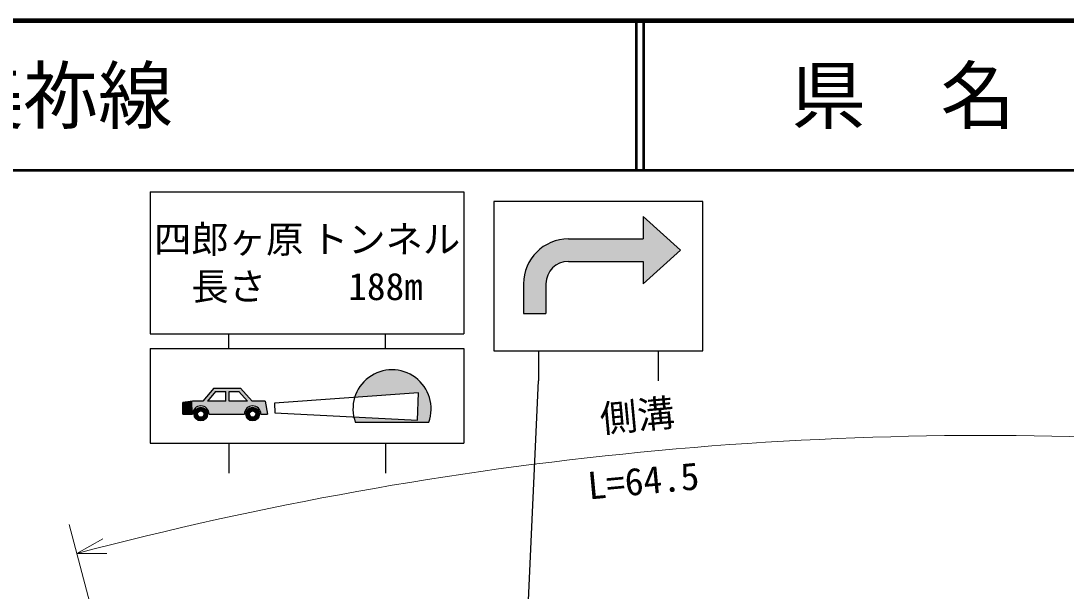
# Model space of a CAD drawing. Units: millimetres on the paper. Extents: x 40 to 680, y 20 to 380.
# Drawn here: x 256.6 to 326.5, y 341.8 to 380 of the extents above; entities that cross this region are included whole.
import ezdxf
from ezdxf.enums import TextEntityAlignment as Align

# ---------------------------------------------------------------- set-up
doc = ezdxf.new("R2010")
doc.units = ezdxf.units.MM
for name, color, linetype, lineweight in [('S-STR-HTXT', 7, 'Continuous', 13), ('S-STR-STRC', 7, 'Continuous', 25), ('S-TTL', 2, 'Continuous', 140), ('S-TTL-LINE', 7, 'Continuous', 50)]:
    doc.layers.add(name, color=color, linetype=linetype, lineweight=lineweight)
doc.layers.add('S-TTL-TXT', color=7, linetype='Continuous')
doc.styles.add('@ＭＳ ゴシック', font='')
doc.styles.add('ＭＳ ゴシック', font='')
doc.styles.get('@ＭＳ ゴシック').set_extended_font_data('@MS Gothic')
doc.styles.get('ＭＳ ゴシック').set_extended_font_data('MS Gothic')

msp = doc.modelspace()

# ---------------------------------------------------------------- hatches: boundary and pattern name
at = {"layer": 'S-STR-STRC'}
for points in [[(293.217, 365.392), (298.217, 365.392), (298.217, 366.892), (300.717, 364.642), (298.217, 362.392), (298.217, 363.892), (293.217, 363.892, 0.41421), (291.717, 362.392), (291.717, 360.392), (290.217, 360.392), (290.217, 362.392, -0.41421)], [(283.875, 353.118), (278.955, 353.118, -0.03545), (278.853, 353.475), (283.114, 353.25), (283.187, 355.087), (278.913, 354.781, -0.42175), (282.247, 356.496, -0.42175)], [(268.759, 354.536), (269.069, 354.536), (269.589, 355.168), (270.279, 355.168), (270.279, 354.536), (270.519, 354.536), (270.519, 355.168), (271.16, 355.168), (271.729, 354.536), (272.052, 354.536), (271.267, 355.408), (269.476, 355.408)], [(269.482, 354.536), (270.279, 354.536), (270.279, 355.168), (269.589, 355.168), (269.069, 354.536), (269.482, 354.536), (269.545, 353.663), (269.164, 353.663, 0.31301), (268.806, 354.179), (268.777, 354.558), (269.476, 355.408), (271.267, 355.408), (272.052, 354.536), (272.242, 354.536), (272.147, 354.21, 0.44965), (271.531, 353.663), (271.274, 353.663), (271.27, 354.536), (271.729, 354.536), (271.16, 355.168), (270.519, 355.168), (270.519, 354.536), (271.27, 354.536), (271.274, 353.663), (269.545, 353.663)], [(267.409, 354.428), (268.052, 354.536), (268.759, 354.536), (268.777, 354.558), (268.806, 354.179, 0.52322), (268.063, 353.663), (267.409, 353.663)], [(267.409, 354.428), (267.409, 353.663), (268.063, 353.663), (268.052, 354.536)], [(268.614, 354.119, -0.00655), (268.626, 354.119), (268.618, 353.876, 0.00545), (268.614, 353.876, 0.50547), (268.41, 353.6), (268.197, 353.478, -0.5427)], [(268.626, 354.119, -0.2353), (268.984, 353.928), (268.771, 353.806, 0.20583), (268.618, 353.876)], [(269.164, 353.663), (271.531, 353.663), (270.519, 354.536), (270.279, 354.536)], [(272.07, 354.119), (272.068, 353.875, 0.45775), (271.874, 353.619), (271.643, 353.54, -0.48896)], [(272.07, 354.119, -0.00631), (272.082, 354.119, -0.30575), (272.504, 353.834), (272.274, 353.755, 0.28853), (272.082, 353.876, 0.01598), (272.068, 353.875)], [(272.147, 354.21), (272.242, 354.536), (272.92, 354.536), (273.083, 353.663), (272.632, 353.663, 0.37965)], [(268.197, 353.478), (268.41, 353.6, 0.31791), (268.605, 353.45), (268.598, 353.208, -0.28723)], [(268.771, 353.806), (268.984, 353.928, -0.61001), (268.614, 353.207, -0.00848), (268.598, 353.208), (268.605, 353.45, 0.00958), (268.614, 353.45, 0.65082)], [(271.643, 353.54), (271.874, 353.619, 0.33125), (272.065, 353.451), (272.062, 353.208, -0.32443)], [(272.065, 353.451, 0.02027), (272.082, 353.45, 0.55215), (272.274, 353.755), (272.504, 353.834, -0.53169), (272.082, 353.207, -0.0106), (272.062, 353.208)]]:
    msp.add_hatch(color=256, dxfattribs=at).paths.add_polyline_path(points)

# ---------------------------------------------------------------- linework, layer by layer
at = {"layer": 'S-STR-HTXT'}
for p, q in [((267.927, 315.562), (259.81, 346.257)), ((262.057, 345.317), (260.321, 344.323)), ((260.321, 344.323), (262.321, 344.317))]:
    msp.add_line(p, q, dxfattribs=at)
msp.add_arc((321.17, 114.233), 238, 86.33531, 104.81309, dxfattribs=at)
at = {"layer": 'S-STR-STRC'}
for p, q in [((265.229, 368.545), (286.229, 368.545)), ((265.229, 368.545), (265.229, 359.045)), ((286.229, 368.545), (286.229, 359.045)), ((288.217, 367.892), (288.217, 359.282)), ((302.217, 367.892), (288.217, 367.892)), ((302.217, 357.892), (302.217, 367.892)), ((298.217, 366.892), (300.717, 364.642)), ((298.217, 366.892), (298.217, 365.392)), ((293.217, 365.392), (298.217, 365.392)), ((300.717, 364.642), (298.217, 362.392)), ((293.217, 363.892), (298.217, 363.892)), ((298.217, 363.892), (298.217, 362.392)), ((290.217, 362.392), (290.217, 360.392)), ((291.717, 362.392), (291.717, 360.392)), ((290.217, 360.392), (291.717, 360.392)), ((265.229, 359.045), (286.229, 359.045)), ((270.479, 358.045), (270.479, 359.045)), ((280.979, 358.045), (280.979, 359.045)), ((288.217, 359.275), (288.217, 357.892)), ((265.229, 358.045), (265.229, 351.712)), ((265.229, 358.045), (286.229, 358.045)), ((286.229, 358.045), (286.229, 351.712)), ((288.217, 357.892), (302.217, 357.892)), ((291.217, 357.892), (291.217, 355.892)), ((299.217, 357.892), (299.217, 355.892)), ((269.476, 355.408), (268.759, 354.536)), ((269.476, 355.408), (271.267, 355.408)), ((271.267, 355.408), (272.052, 354.536)), ((289.569, 319.967), (291.217, 355.892)), ((269.589, 355.168), (269.069, 354.536)), ((269.589, 355.168), (270.279, 355.168)), ((270.279, 354.536), (270.279, 355.168)), ((270.519, 355.168), (271.16, 355.168)), ((270.519, 354.536), (270.519, 355.168)), ((271.16, 355.168), (271.729, 354.536)), ((283.187, 355.087), (273.543, 354.398)), ((283.114, 353.25), (283.187, 355.087)), ((268.052, 354.536), (267.409, 354.428)), ((267.409, 353.663), (267.409, 354.428)), ((268.759, 354.536), (268.052, 354.536)), ((270.279, 354.536), (269.069, 354.536)), ((271.729, 354.536), (270.519, 354.536)), ((272.92, 354.536), (272.052, 354.536)), ((272.92, 354.536), (273.083, 353.663)), ((273.543, 354.398), (273.563, 353.755)), ((267.409, 353.663), (268.063, 353.663)), ((269.164, 353.663), (271.531, 353.663)), ((272.632, 353.663), (273.083, 353.663)), ((273.563, 353.755), (283.114, 353.25)), ((278.955, 353.118), (283.875, 353.118)), ((265.229, 351.712), (286.229, 351.712)), ((270.479, 351.712), (270.479, 349.712)), ((280.979, 351.712), (280.979, 349.712))]:
    msp.add_line(p, q, dxfattribs=at)
for centre, radius in [((268.614, 353.663), 0.456), ((272.082, 353.663), 0.456), ((268.614, 353.663), 0.213), ((272.082, 353.663), 0.213)]:
    msp.add_circle(centre, radius, dxfattribs=at)
for centre, radius, start, end in [((293.217, 362.392), 3, 90, 180), ((293.217, 362.392), 1.5, 90, 180), ((281.415, 354.014), 2.618, 340.00634, 199.99366), ((268.614, 353.663), 0.55, 0, 180), ((272.082, 353.663), 0.55, 0, 180)]:
    msp.add_arc(centre, radius, start, end, dxfattribs=at)
at = {"layer": 'S-TTL'}
msp.add_line((680, 380), (40, 380), dxfattribs=at)
at = {"layer": 'S-TTL-LINE'}
for p, q in [((297.75, 380), (297.75, 370)), ((298.25, 380), (298.25, 370)), ((40, 370), (680, 370))]:
    msp.add_line(p, q, dxfattribs=at)

# ---------------------------------------------------------------- texts
at = {"layer": 'S-STR-HTXT', "style": 'ＭＳ ゴシック'}
msp.add_text('側溝', height=1.833, rotation=5.333, dxfattribs=at).set_placement((297.959, 352.103), align=Align.BOTTOM_CENTER)
at = {"layer": 'S-STR-HTXT', "style": '@ＭＳ ゴシック'}
msp.add_text('L=64.5', height=1.833, rotation=5.333, dxfattribs=at).set_placement((298.145, 350.112), align=Align.TOP_CENTER)
at = {"layer": 'S-STR-STRC', "style": 'ＭＳ ゴシック'}
for s, p in [('四郎ヶ原', (270.479, 365.378)), ('トンネル', (280.979, 365.378)), ('長さ', (270.479, 362.212)), ('188m', (280.979, 362.212))]:
    msp.add_text(s, height=1.833, dxfattribs=at).set_placement(p, align=Align.MIDDLE_CENTER)
at = {"layer": 'S-TTL-TXT', "style": 'ＭＳ ゴシック'}
msp.add_text('主要地方道下関美祢線', height=3.666, dxfattribs=at).set_placement((216.734, 375), align=Align.MIDDLE_LEFT)
msp.add_text('県\u3000名', height=3.666, dxfattribs=at).set_placement((315.625, 375), align=Align.MIDDLE_CENTER)

doc.saveas('drawing.dxf')
